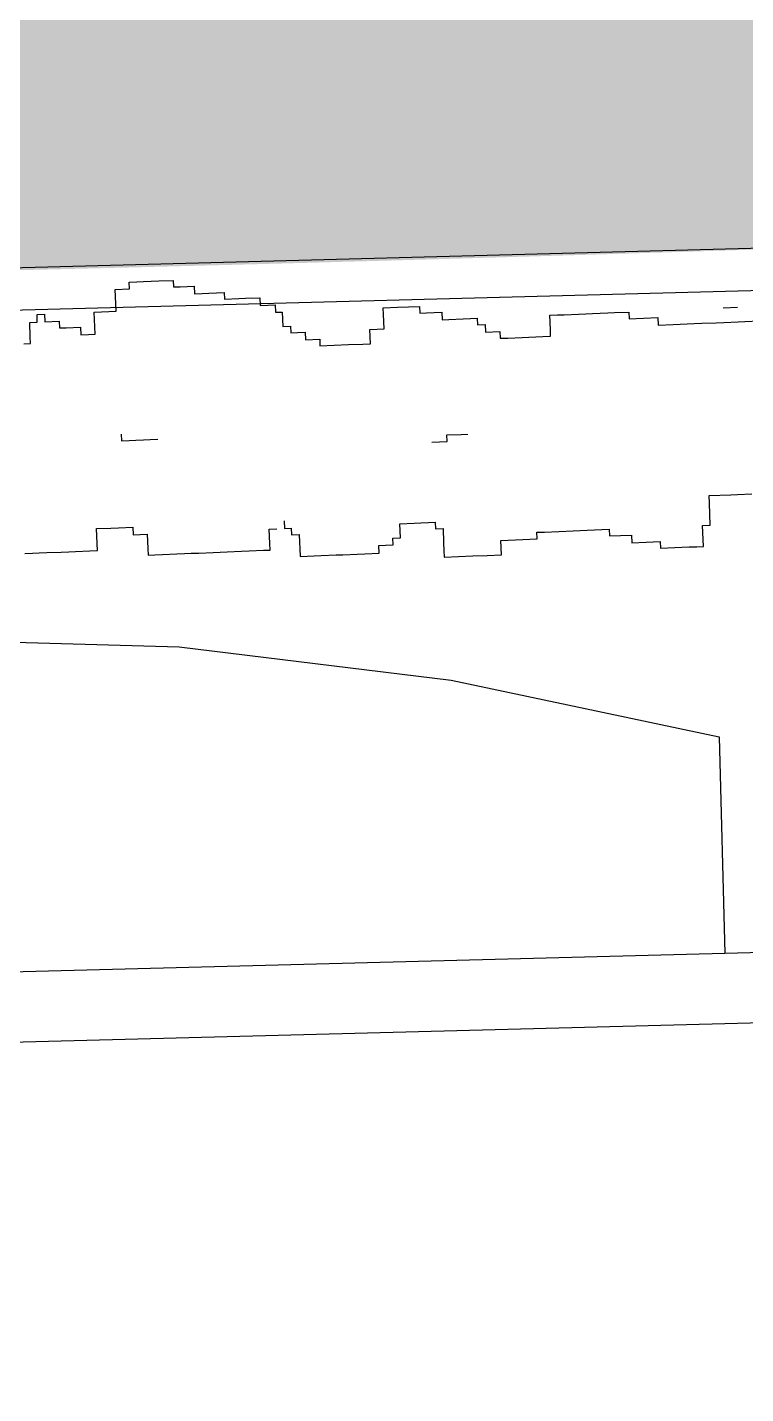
# Model space of a CAD drawing. Extents: x 302512 to 1034855, y -184136 to 410364.
# Drawn here: x 535672 to 539760, y -27544 to -19766 of the extents above; entities that cross this region are included whole.
import ezdxf

# ---------------------------------------------------------------- set-up
doc = ezdxf.new("R2010")
doc.units = 0
doc.header["$MEASUREMENT"] = 0
for name, color, linetype in [('WALL', 4, 'Continuous'), ('WZ', 2, 'Continuous'), ('总图线11', 41, 'Continuous'), ('环境', 8, 'Continuous')]:
    doc.layers.add(name, color=color, linetype=linetype)

# ---------------------------------------------------------------- blocks, each defined once
blk = doc.blocks.new('A$C7F351EC2')
at = {"layer": 'WZ'}
for p, q in [((23840.26016783714, 23801.46785659343), (2002.429964840412, 23232.76760366559)), ((23450.86651092768, 23391.19166234881), (2413.363655090332, 22843.33351508528))]:
    blk.add_line(p, q, dxfattribs=at)
blk.add_lwpolyline([(8125.587825775146, 23392.22673453391), (8093.320842623711, 24624.45310734212), (10224.00826334953, 25153.80609033257), (11666.97695195675, 25358.30053640157), (12873.66018044949, 25438.09894703329), (14617.48553299904, 25388.10544232279), (16165.24353086948, 25199.27577517927), (17690.03116238117, 24875.75181110948), (17722.33429419994, 23642.14497701824)], dxfattribs=at)
blk = doc.blocks.new('M_F21')
at = {"color": 3, "linetype": 'Continuous'}
for p, q in [((-577.3097208870659, 696.8926631554514), (-548.3571561404315, 696.8926631554514)), ((-577.3097208870659, 671.5761824130986), (-577.3097208870659, 696.8926631554514)), ((-548.3571561404315, 696.8926631554514), (-523.0236619871266, 696.8926631554514)), ((-548.3571561404315, 696.8926631554514), (-548.3571561404315, 696.8926631554514)), ((-523.0236619871266, 696.8926631554514), (-465.1185324938569, 696.8926631554514)), ((-523.0236619871266, 696.8926631554514), (-523.0236619871266, 696.8926631554514)), ((-465.1185324938569, 696.8926631554514), (-410.8324735939177, 696.8926631554514)), ((-465.1185324938569, 696.8926631554514), (-465.1185324938569, 696.8926631554514)), ((-410.8324735939177, 696.8926631554514), (-410.8324735939177, 671.5761824130986)), ((-631.595779787006, 671.5761824130986), (-577.3097208870659, 671.5761824130986)), ((-631.595779787006, 588.3934599739368), (-631.595779787006, 671.5761824130986)), ((-410.8324735939177, 671.5761824130986), (-385.4989794406129, 671.5761824130986)), ((-385.4989794406129, 671.5761824130986), (-331.2129205406727, 671.5761824130986)), ((-385.4989794406129, 671.5761824130986), (-385.4989794406129, 671.5761824130986)), ((-331.2129205406727, 671.5761824130986), (-331.2129205406727, 642.643061564695)), ((-331.2129205406727, 642.643061564695), (-302.2603557940383, 642.643061564695)), ((-302.2603557940383, 642.643061564695), (-276.9268616407335, 642.643061564695)), ((-302.2603557940383, 642.643061564695), (-302.2603557940383, 642.643061564695)), ((-276.9268616407335, 642.643061564695), (-219.0217321474638, 642.643061564695)), ((-276.9268616407335, 642.643061564695), (-276.9268616407335, 642.643061564695)), ((-219.0217321474638, 642.643061564695), (-219.0217321474638, 617.3265808223405)), ((-931.9786390333384, 588.3934599739368), (-903.026074286704, 588.3934599739368)), ((-931.9786390333384, 588.3934599739368), (-931.9786390333384, 588.3934599739368)), ((-931.9786390333384, 559.4603391255332), (-931.9786390333384, 588.3934599739368)), ((-903.026074286704, 588.3934599739368), (-903.026074286704, 559.4603391255332)), ((-903.026074286704, 588.3934599739368), (-903.026074286704, 588.3934599739368)), ((-714.8344034335796, 588.3934599739368), (-631.595779787006, 588.3934599739368)), ((-714.8344034335796, 505.210737534775), (-714.8344034335796, 588.3934599739368)), ((-219.0217321474638, 617.3265808223405), (-164.7356732475246, 617.3265808223405)), ((-164.7356732475246, 617.3265808223405), (-139.4021790942197, 617.3265808223405)), ((-164.7356732475246, 617.3265808223405), (-164.7356732475246, 617.3265808223405)), ((-139.4021790942197, 617.3265808223405), (-85.11612019427957, 617.3265808223405)), ((-139.4021790942197, 617.3265808223405), (-139.4021790942197, 617.3265808223405)), ((-85.11612019427957, 617.3265808223405), (-85.11612019427957, 588.3934599739368)), ((-85.11612019427957, 588.3934599739368), (-56.16355544764519, 588.3934599739368)), ((-56.16355544764519, 588.3934599739368), (-27.21099070101081, 588.3934599739368)), ((-56.16355544764519, 588.3934599739368), (-56.16355544764519, 588.3934599739368)), ((-27.21099070101081, 588.3934599739368), (-27.21099070101081, 559.4603391255332)), ((-27.21099070101081, 588.3934599739368), (-27.21099070101081, 588.3934599739368)), ((-960.9312037799727, 559.4603391255332), (-931.9786390333384, 559.4603391255332)), ((-960.9312037799727, 505.210737534775), (-960.9312037799727, 559.4603391255332)), ((-903.026074286704, 559.4603391255332), (-848.7400153867638, 559.4603391255332)), ((-903.026074286704, 559.4603391255332), (-903.026074286704, 559.4603391255332)), ((-848.7400153867638, 559.4603391255332), (-848.7400153867638, 534.1438583831787)), ((-848.7400153867638, 534.1438583831787), (-823.406521233459, 534.1438583831787)), ((-823.406521233459, 534.1438583831787), (-769.1204623335198, 534.1438583831787)), ((-823.406521233459, 534.1438583831787), (-823.406521233459, 534.1438583831787)), ((-769.1204623335198, 534.1438583831787), (-769.1204623335198, 505.210737534775)), ((-27.21099070101081, 559.4603391255332), (-1.87749654770505, 559.4603391255332)), ((-27.21099070101081, 559.4603391255332), (-27.21099070101081, 559.4603391255332)), ((-1.87749654770505, 559.4603391255332), (-1.87749654770505, 505.210737534775)), ((381.7439863452018, 559.4603391255332), (436.0300452451411, 559.4603391255332)), ((381.7439863452018, 559.4603391255332), (381.7439863452018, 559.4603391255332)), ((381.7439863452018, 534.1438583831787), (381.7439863452018, 559.4603391255332)), ((381.7439863452018, 534.1438583831787), (381.7439863452018, 534.1438583831787)), ((381.7439863452018, 479.8942567924223), (381.7439863452018, 534.1438583831787)), ((436.0300452451411, 559.4603391255332), (519.2686688917165, 559.4603391255332)), ((436.0300452451411, 559.4603391255332), (436.0300452451411, 559.4603391255332)), ((519.2686688917165, 559.4603391255332), (519.2686688917165, 534.1438583831787)), ((519.2686688917165, 559.4603391255332), (519.2686688917165, 559.4603391255332)), ((519.2686688917165, 534.1438583831787), (544.6021630450196, 534.1438583831787)), ((519.2686688917165, 534.1438583831787), (519.2686688917165, 534.1438583831787)), ((544.6021630450196, 534.1438583831787), (602.5072925382883, 534.1438583831787)), ((544.6021630450196, 534.1438583831787), (544.6021630450196, 534.1438583831787)), ((602.5072925382883, 534.1438583831787), (602.5072925382883, 505.210737534775)), ((-986.2646979332776, 479.8942567924223), (-960.9312037799727, 479.8942567924223)), ((-960.9312037799727, 505.210737534775), (-960.9312037799727, 505.210737534775)), ((-960.9312037799727, 479.8942567924223), (-960.9312037799727, 505.210737534775)), ((-769.1204623335198, 505.210737534775), (-740.1678975868845, 505.210737534775)), ((-740.1678975868845, 505.210737534775), (-714.8344034335796, 505.210737534775)), ((-740.1678975868845, 505.210737534775), (-740.1678975868845, 505.210737534775)), ((-714.8344034335796, 505.210737534775), (-714.8344034335796, 505.210737534775)), ((-1.87749654770505, 505.210737534775), (27.07506819892933, 505.210737534775)), ((-1.87749654770505, 505.210737534775), (-1.87749654770505, 505.210737534775)), ((27.07506819892933, 505.210737534775), (27.07506819892933, 479.8942567924223)), ((27.07506819892933, 479.8942567924223), (52.40856235223328, 479.8942567924223)), ((52.40856235223328, 479.8942567924223), (81.36112709886947, 479.8942567924223)), ((52.40856235223328, 479.8942567924223), (52.40856235223328, 479.8942567924223)), ((81.36112709886947, 479.8942567924223), (81.36112709886947, 450.9611359440187)), ((327.4579274452626, 479.8942567924223), (381.7439863452018, 479.8942567924223)), ((327.4579274452626, 425.6446552016641), (327.4579274452626, 479.8942567924223)), ((602.5072925382883, 505.210737534775), (627.840786691595, 505.210737534775)), ((627.840786691595, 505.210737534775), (682.1268455915342, 505.210737534775)), ((627.840786691595, 505.210737534775), (627.840786691595, 505.210737534775)), ((682.1268455915342, 505.210737534775), (711.0794103381686, 505.210737534775)), ((682.1268455915342, 505.210737534775), (682.1268455915342, 505.210737534775)), ((711.0794103381686, 505.210737534775), (736.4129044914735, 505.210737534775)), ((711.0794103381686, 505.210737534775), (711.0794103381686, 505.210737534775)), ((736.4129044914735, 505.210737534775), (736.4129044914735, 479.8942567924223)), ((736.4129044914735, 479.8942567924223), (765.3654692381097, 479.8942567924223)), ((765.3654692381097, 479.8942567924223), (765.3654692381097, 450.9611359440187)), ((765.3654692381097, 479.8942567924223), (765.3654692381097, 479.8942567924223)), ((1011.462269584503, 505.210737534775), (1040.414834331135, 505.210737534775)), ((1011.462269584503, 505.210737534775), (1011.462269584503, 505.210737534775)), ((1011.462269584503, 450.9611359440187), (1011.462269584503, 505.210737534775)), ((1040.414834331135, 505.210737534775), (1065.748328484442, 505.210737534775)), ((1040.414834331135, 505.210737534775), (1040.414834331135, 505.210737534775)), ((1065.748328484442, 505.210737534775), (1120.034387384381, 505.210737534775)), ((1065.748328484442, 505.210737534775), (1065.748328484442, 505.210737534775)), ((1120.034387384381, 505.210737534775), (1148.986952131016, 505.210737534775)), ((1120.034387384381, 505.210737534775), (1120.034387384381, 505.210737534775)), ((1148.986952131016, 505.210737534775), (1174.32044628432, 505.210737534775)), ((1148.986952131016, 505.210737534775), (1148.986952131016, 505.210737534775)), ((1174.32044628432, 505.210737534775), (1203.273011030955, 505.210737534775)), ((1174.32044628432, 505.210737534775), (1174.32044628432, 505.210737534775)), ((1203.273011030955, 505.210737534775), (1232.225575777589, 505.210737534775)), ((1203.273011030955, 505.210737534775), (1203.273011030955, 505.210737534775)), ((1232.225575777589, 505.210737534775), (1257.559069930896, 505.210737534775)), ((1232.225575777589, 505.210737534775), (1232.225575777589, 505.210737534775)), ((1257.559069930896, 505.210737534775), (1311.845128830835, 505.210737534775)), ((1257.559069930896, 505.210737534775), (1257.559069930896, 505.210737534775)), ((1311.845128830835, 505.210737534775), (1311.845128830835, 479.8942567924223)), ((1311.845128830835, 479.8942567924223), (1366.131187730774, 479.8942567924223)), ((1366.131187730774, 479.8942567924223), (1420.417246630714, 479.8942567924223)), ((1366.131187730774, 479.8942567924223), (1366.131187730774, 479.8942567924223)), ((1420.417246630714, 479.8942567924223), (1420.417246630714, 450.9611359440187)), ((1670.133117570436, 505.210737534775), (1670.133117570436, 505.210737534775)), ((1724.419176470376, 505.210737534775), (1670.133117570436, 505.210737534775)), ((81.36112709886947, 450.9611359440187), (135.6471859988087, 450.9611359440187)), ((135.6471859988087, 450.9611359440187), (135.6471859988087, 425.6446552016641)), ((135.6471859988087, 425.6446552016641), (189.9332448987479, 425.6446552016641)), ((189.9332448987479, 425.6446552016641), (244.2193037986872, 425.6446552016641)), ((189.9332448987479, 425.6446552016641), (189.9332448987479, 425.6446552016641)), ((244.2193037986872, 425.6446552016641), (298.5053626986264, 425.6446552016641)), ((244.2193037986872, 425.6446552016641), (244.2193037986872, 425.6446552016641)), ((298.5053626986264, 425.6446552016641), (327.4579274452626, 425.6446552016641)), ((298.5053626986264, 425.6446552016641), (298.5053626986264, 425.6446552016641)), ((327.4579274452626, 425.6446552016641), (327.4579274452626, 425.6446552016641)), ((765.3654692381097, 450.9611359440187), (819.6515281380489, 450.9611359440187)), ((765.3654692381097, 450.9611359440187), (765.3654692381097, 450.9611359440187)), ((819.6515281380489, 450.9611359440187), (819.6515281380489, 425.6446552016641)), ((819.6515281380489, 425.6446552016641), (848.6040928846814, 425.6446552016641)), ((848.6040928846814, 425.6446552016641), (902.8901517846225, 425.6446552016641)), ((848.6040928846814, 425.6446552016641), (848.6040928846814, 425.6446552016641)), ((902.8901517846225, 425.6446552016641), (928.2236459379274, 425.6446552016641)), ((902.8901517846225, 425.6446552016641), (902.8901517846225, 425.6446552016641)), ((928.2236459379274, 425.6446552016641), (982.5097048378666, 425.6446552016641)), ((928.2236459379274, 425.6446552016641), (928.2236459379274, 425.6446552016641)), ((982.5097048378666, 425.6446552016641), (1011.462269584503, 425.6446552016641)), ((982.5097048378666, 425.6446552016641), (982.5097048378666, 425.6446552016641)), ((1011.462269584503, 450.9611359440187), (1011.462269584503, 450.9611359440187)), ((1011.462269584503, 425.6446552016641), (1011.462269584503, 450.9611359440187)), ((1011.462269584503, 425.6446552016641), (1011.462269584503, 425.6446552016641)), ((1420.417246630714, 450.9611359440187), (1478.322376123982, 450.9611359440187)), ((1478.322376123982, 450.9611359440187), (1557.941929177228, 450.9611359440187)), ((1478.322376123982, 450.9611359440187), (1478.322376123982, 450.9611359440187)), ((1557.941929177228, 450.9611359440187), (1586.894493923861, 450.9611359440187)), ((1557.941929177228, 450.9611359440187), (1557.941929177228, 450.9611359440187)), ((1586.894493923861, 450.9611359440187), (1641.180552823802, 450.9611359440187)), ((1586.894493923861, 450.9611359440187), (1586.894493923861, 450.9611359440187)), ((1641.180552823802, 450.9611359440187), (1670.133117570436, 450.9611359440187)), ((1641.180552823802, 450.9611359440187), (1641.180552823802, 450.9611359440187)), ((1670.133117570436, 450.9611359440187), (1724.419176470376, 450.9611359440187)), ((1670.133117570436, 450.9611359440187), (1670.133117570436, 450.9611359440187)), ((1724.419176470376, 450.9611359440187), (1749.752670623682, 450.9611359440187)), ((1724.419176470376, 450.9611359440187), (1724.419176470376, 450.9611359440187)), ((1749.752670623682, 450.9611359440187), (1804.038729523621, 450.9611359440187)), ((1749.752670623682, 450.9611359440187), (1749.752670623682, 450.9611359440187)), ((-631.595779787006, 121.8468862934224), (-631.595779787006, 96.53040555106963)), ((-631.595779787006, 96.53040555106963), (-602.6432150403707, 96.53040555106963)), ((-631.595779787006, 96.53040555106963), (-631.595779787006, 96.53040555106963)), ((-602.6432150403707, 96.53040555106963), (-577.3097208870659, 96.53040555106963)), ((-602.6432150403707, 96.53040555106963), (-602.6432150403707, 96.53040555106963)), ((-577.3097208870659, 96.53040555106963), (-548.3571561404315, 96.53040555106963)), ((-577.3097208870659, 96.53040555106963), (-577.3097208870659, 96.53040555106963)), ((-548.3571561404315, 96.53040555106963), (-523.0236619871266, 96.53040555106963)), ((-548.3571561404315, 96.53040555106963), (-548.3571561404315, 96.53040555106963)), ((-523.0236619871266, 96.53040555106963), (-494.0710972404913, 96.53040555106963)), ((-523.0236619871266, 96.53040555106963), (-523.0236619871266, 96.53040555106963)), ((-494.0710972404913, 96.53040555106963), (-494.0710972404913, 96.53040555106963)), ((602.5072925382883, 67.59728470266418), (656.7933514382294, 67.59728470266418)), ((602.5072925382883, 67.59728470266418), (602.5072925382883, 67.59728470266418)), ((602.5072925382883, 42.28080396031146), (602.5072925382883, 67.59728470266418)), ((656.7933514382294, 67.59728470266418), (682.1268455915342, 67.59728470266418)), ((656.7933514382294, 67.59728470266418), (656.7933514382294, 67.59728470266418)), ((682.1268455915342, 67.59728470266418), (682.1268455915342, 67.59728470266418)), ((544.6021630450196, 42.28080396031146), (573.5547277916558, 42.28080396031146)), ((573.5547277916558, 42.28080396031146), (602.5072925382883, 42.28080396031146)), ((573.5547277916558, 42.28080396031146), (573.5547277916558, 42.28080396031146)), ((602.5072925382883, 42.28080396031146), (602.5072925382883, 42.28080396031146)), ((1586.894493923861, -203.6507232511231), (1670.133117570436, -203.6507232511231)), ((1586.894493923861, -232.5838440995267), (1586.894493923861, -203.6507232511231)), ((1670.133117570436, -203.6507232511231), (1695.466611723741, -203.6507232511231)), ((1670.133117570436, -203.6507232511231), (1670.133117570436, -203.6507232511231)), ((1695.466611723741, -203.6507232511231), (1749.752670623682, -203.6507232511231)), ((1695.466611723741, -203.6507232511231), (1695.466611723741, -203.6507232511231)), ((-740.1678975868845, -232.5838440995267), (-685.8818386869452, -232.5838440995267)), ((-740.1678975868845, -261.5169649479303), (-740.1678975868845, -232.5838440995267)), ((-685.8818386869452, -232.5838440995267), (-656.9292739403108, -232.5838440995267)), ((-685.8818386869452, -232.5838440995267), (-685.8818386869452, -232.5838440995267)), ((-656.9292739403108, -232.5838440995267), (-602.6432150403707, -232.5838440995267)), ((-656.9292739403108, -232.5838440995267), (-656.9292739403108, -232.5838440995267)), ((-602.6432150403707, -232.5838440995267), (-602.6432150403707, -261.5169649479303)), ((-602.6432150403707, -232.5838440995267), (-602.6432150403707, -232.5838440995267)), ((-27.21099070101081, -232.5838440995267), (-27.21099070101081, -261.5169649479303)), ((1586.894493923861, -232.5838440995267), (1586.894493923861, -232.5838440995267)), ((1586.894493923861, -315.7665665386885), (1586.894493923861, -232.5838440995267)), ((-740.1678975868845, -261.5169649479303), (-740.1678975868845, -261.5169649479303)), ((-740.1678975868845, -315.7665665386885), (-740.1678975868845, -261.5169649479303)), ((-602.6432150403707, -261.5169649479303), (-548.3571561404315, -261.5169649479303)), ((-548.3571561404315, -261.5169649479303), (-548.3571561404315, -315.7665665386885)), ((-85.11612019427957, -261.5169649479303), (-56.16355544764519, -261.5169649479303)), ((-85.11612019427957, -261.5169649479303), (-85.11612019427957, -261.5169649479303)), ((-85.11612019427957, -315.7665665386885), (-85.11612019427957, -261.5169649479303)), ((-56.16355544764519, -261.5169649479303), (-56.16355544764519, -261.5169649479303)), ((-27.21099070101081, -261.5169649479303), (-1.87749654770505, -261.5169649479303)), ((-1.87749654770505, -261.5169649479303), (-1.87749654770505, -286.833445690283)), ((-1.87749654770505, -286.833445690283), (27.07506819892933, -286.833445690283)), ((-1.87749654770505, -286.833445690283), (-1.87749654770505, -286.833445690283)), ((27.07506819892933, -286.833445690283), (27.07506819892933, -315.7665665386885)), ((27.07506819892933, -286.833445690283), (27.07506819892933, -286.833445690283)), ((410.6965510918362, -261.5169649479303), (464.9826099917755, -261.5169649479303)), ((410.6965510918362, -261.5169649479303), (410.6965510918362, -261.5169649479303)), ((410.6965510918362, -315.7665665386885), (410.6965510918362, -261.5169649479303)), ((464.9826099917755, -261.5169649479303), (490.3161041450803, -261.5169649479303)), ((464.9826099917755, -261.5169649479303), (464.9826099917755, -261.5169649479303)), ((490.3161041450803, -261.5169649479303), (519.2686688917165, -261.5169649479303)), ((490.3161041450803, -261.5169649479303), (490.3161041450803, -261.5169649479303)), ((519.2686688917165, -261.5169649479303), (544.6021630450196, -261.5169649479303)), ((519.2686688917165, -261.5169649479303), (519.2686688917165, -261.5169649479303)), ((544.6021630450196, -261.5169649479303), (544.6021630450196, -286.833445690283)), ((544.6021630450196, -286.833445690283), (573.5547277916558, -286.833445690283)), ((573.5547277916558, -286.833445690283), (573.5547277916558, -341.0830472810412)), ((-1015.217262679913, -315.7665665386885), (-986.2646979332776, -315.7665665386885)), ((-986.2646979332776, -315.7665665386885), (-960.9312037799727, -315.7665665386885)), ((-986.2646979332776, -315.7665665386885), (-986.2646979332776, -315.7665665386885)), ((-960.9312037799727, -315.7665665386885), (-931.9786390333384, -315.7665665386885)), ((-960.9312037799727, -315.7665665386885), (-960.9312037799727, -315.7665665386885)), ((-931.9786390333384, -315.7665665386885), (-877.6925801333991, -315.7665665386885)), ((-931.9786390333384, -315.7665665386885), (-931.9786390333384, -315.7665665386885)), ((-877.6925801333991, -315.7665665386885), (-848.7400153867638, -315.7665665386885)), ((-877.6925801333991, -315.7665665386885), (-877.6925801333991, -315.7665665386885)), ((-848.7400153867638, -315.7665665386885), (-823.406521233459, -315.7665665386885)), ((-848.7400153867638, -315.7665665386885), (-848.7400153867638, -315.7665665386885)), ((-823.406521233459, -315.7665665386885), (-769.1204623335198, -315.7665665386885)), ((-823.406521233459, -315.7665665386885), (-823.406521233459, -315.7665665386885)), ((-769.1204623335198, -315.7665665386885), (-740.1678975868845, -315.7665665386885)), ((-769.1204623335198, -315.7665665386885), (-769.1204623335198, -315.7665665386885)), ((-548.3571561404315, -315.7665665386885), (-548.3571561404315, -341.0830472810412)), ((-548.3571561404315, -315.7665665386885), (-548.3571561404315, -315.7665665386885)), ((-548.3571561404315, -341.0830472810412), (-523.0236619871266, -341.0830472810412)), ((-548.3571561404315, -341.0830472810412), (-548.3571561404315, -341.0830472810412)), ((-523.0236619871266, -341.0830472810412), (-494.0710972404913, -341.0830472810412)), ((-523.0236619871266, -341.0830472810412), (-523.0236619871266, -341.0830472810412)), ((-494.0710972404913, -341.0830472810412), (-439.7850383405521, -341.0830472810412)), ((-494.0710972404913, -341.0830472810412), (-494.0710972404913, -341.0830472810412)), ((-439.7850383405521, -341.0830472810412), (-410.8324735939177, -341.0830472810412)), ((-439.7850383405521, -341.0830472810412), (-439.7850383405521, -341.0830472810412)), ((-410.8324735939177, -341.0830472810412), (-385.4989794406129, -341.0830472810412)), ((-410.8324735939177, -341.0830472810412), (-410.8324735939177, -341.0830472810412)), ((-385.4989794406129, -341.0830472810412), (-356.5464146939776, -341.0830472810412)), ((-385.4989794406129, -341.0830472810412), (-385.4989794406129, -341.0830472810412)), ((-356.5464146939776, -341.0830472810412), (-302.2603557940383, -341.0830472810412)), ((-356.5464146939776, -341.0830472810412), (-356.5464146939776, -341.0830472810412)), ((-302.2603557940383, -341.0830472810412), (-247.9742968940982, -341.0830472810412)), ((-302.2603557940383, -341.0830472810412), (-302.2603557940383, -341.0830472810412)), ((-247.9742968940982, -341.0830472810412), (-193.688237994159, -341.0830472810412)), ((-247.9742968940982, -341.0830472810412), (-247.9742968940982, -341.0830472810412)), ((-193.688237994159, -341.0830472810412), (-164.7356732475246, -341.0830472810412)), ((-193.688237994159, -341.0830472810412), (-193.688237994159, -341.0830472810412)), ((-164.7356732475246, -341.0830472810412), (-110.4496143475844, -341.0830472810412)), ((-164.7356732475246, -341.0830472810412), (-164.7356732475246, -341.0830472810412)), ((-110.4496143475844, -341.0830472810412), (-85.11612019427957, -341.0830472810412)), ((-110.4496143475844, -341.0830472810412), (-110.4496143475844, -341.0830472810412)), ((-85.11612019427957, -315.7665665386885), (-85.11612019427957, -315.7665665386885)), ((-85.11612019427957, -341.0830472810412), (-85.11612019427957, -315.7665665386885)), ((-85.11612019427957, -341.0830472810412), (-85.11612019427957, -341.0830472810412)), ((27.07506819892933, -315.7665665386885), (27.07506819892933, -341.0830472810412)), ((27.07506819892933, -315.7665665386885), (27.07506819892933, -315.7665665386885)), ((27.07506819892933, -341.0830472810412), (27.07506819892933, -370.0161681294448)), ((27.07506819892933, -341.0830472810412), (27.07506819892933, -341.0830472810412)), ((327.4579274452626, -341.0830472810412), (352.7914215985656, -341.0830472810412)), ((327.4579274452626, -370.0161681294448), (327.4579274452626, -341.0830472810412)), ((352.7914215985656, -341.0830472810412), (381.7439863452018, -341.0830472810412)), ((352.7914215985656, -341.0830472810412), (352.7914215985656, -341.0830472810412)), ((381.7439863452018, -315.7665665386885), (410.6965510918362, -315.7665665386885)), ((381.7439863452018, -341.0830472810412), (381.7439863452018, -315.7665665386885)), ((573.5547277916558, -341.0830472810412), (573.5547277916558, -370.0161681294448)), ((573.5547277916558, -341.0830472810412), (573.5547277916558, -341.0830472810412)), ((790.6989633914127, -341.0830472810412), (873.9375870379881, -341.0830472810412)), ((790.6989633914127, -395.3326488717994), (790.6989633914127, -341.0830472810412)), ((873.9375870379881, -341.0830472810412), (928.2236459379274, -341.0830472810412)), ((873.9375870379881, -341.0830472810412), (873.9375870379881, -341.0830472810412)), ((928.2236459379274, -315.7665665386885), (957.1762106845617, -315.7665665386885)), ((928.2236459379274, -341.0830472810412), (928.2236459379274, -315.7665665386885)), ((957.1762106845617, -315.7665665386885), (1011.462269584503, -315.7665665386885)), ((957.1762106845617, -315.7665665386885), (957.1762106845617, -315.7665665386885)), ((1011.462269584503, -315.7665665386885), (1065.748328484442, -315.7665665386885)), ((1011.462269584503, -315.7665665386885), (1011.462269584503, -315.7665665386885)), ((1065.748328484442, -315.7665665386885), (1120.034387384381, -315.7665665386885)), ((1065.748328484442, -315.7665665386885), (1065.748328484442, -315.7665665386885)), ((1120.034387384381, -315.7665665386885), (1203.273011030955, -315.7665665386885)), ((1120.034387384381, -315.7665665386885), (1120.034387384381, -315.7665665386885)), ((1203.273011030955, -315.7665665386885), (1203.273011030955, -341.0830472810412)), ((1203.273011030955, -341.0830472810412), (1286.511634677528, -341.0830472810412)), ((1286.511634677528, -341.0830472810412), (1286.511634677528, -370.0161681294448)), ((1557.941929177228, -315.7665665386885), (1586.894493923861, -315.7665665386885)), ((1557.941929177228, -395.3326488717994), (1557.941929177228, -315.7665665386885)), ((27.07506819892933, -370.0161681294448), (106.6946212521725, -370.0161681294448)), ((106.6946212521725, -370.0161681294448), (164.5997507454431, -370.0161681294448)), ((106.6946212521725, -370.0161681294448), (106.6946212521725, -370.0161681294448)), ((164.5997507454431, -370.0161681294448), (189.9332448987479, -370.0161681294448)), ((164.5997507454431, -370.0161681294448), (164.5997507454431, -370.0161681294448)), ((189.9332448987479, -370.0161681294448), (244.2193037986872, -370.0161681294448)), ((189.9332448987479, -370.0161681294448), (189.9332448987479, -370.0161681294448)), ((244.2193037986872, -370.0161681294448), (273.1718685453234, -370.0161681294448)), ((244.2193037986872, -370.0161681294448), (244.2193037986872, -370.0161681294448)), ((273.1718685453234, -370.0161681294448), (327.4579274452626, -370.0161681294448)), ((273.1718685453234, -370.0161681294448), (273.1718685453234, -370.0161681294448)), ((573.5547277916558, -370.0161681294448), (573.5547277916558, -395.3326488717994)), ((573.5547277916558, -370.0161681294448), (573.5547277916558, -370.0161681294448)), ((573.5547277916558, -395.3326488717994), (627.840786691595, -395.3326488717994)), ((573.5547277916558, -395.3326488717994), (573.5547277916558, -395.3326488717994)), ((627.840786691595, -395.3326488717994), (682.1268455915342, -395.3326488717994)), ((627.840786691595, -395.3326488717994), (627.840786691595, -395.3326488717994)), ((682.1268455915342, -395.3326488717994), (736.4129044914735, -395.3326488717994)), ((682.1268455915342, -395.3326488717994), (682.1268455915342, -395.3326488717994)), ((736.4129044914735, -395.3326488717994), (790.6989633914127, -395.3326488717994)), ((736.4129044914735, -395.3326488717994), (736.4129044914735, -395.3326488717994)), ((790.6989633914127, -395.3326488717994), (790.6989633914127, -395.3326488717994)), ((1286.511634677528, -370.0161681294448), (1340.797693577468, -370.0161681294448)), ((1340.797693577468, -370.0161681294448), (1395.083752477409, -370.0161681294448)), ((1340.797693577468, -370.0161681294448), (1340.797693577468, -370.0161681294448)), ((1395.083752477409, -370.0161681294448), (1395.083752477409, -395.3326488717994)), ((1395.083752477409, -395.3326488717994), (1449.369811377348, -395.3326488717994)), ((1449.369811377348, -395.3326488717994), (1503.655870277289, -395.3326488717994)), ((1449.369811377348, -395.3326488717994), (1449.369811377348, -395.3326488717994)), ((1503.655870277289, -395.3326488717994), (1532.608435023922, -395.3326488717994)), ((1503.655870277289, -395.3326488717994), (1503.655870277289, -395.3326488717994)), ((1532.608435023922, -395.3326488717994), (1557.941929177228, -395.3326488717994)), ((1532.608435023922, -395.3326488717994), (1532.608435023922, -395.3326488717994)), ((1557.941929177228, -395.3326488717994), (1557.941929177228, -395.3326488717994))]:
    blk.add_line(p, q, dxfattribs=at)
at = {"width": 0.8, "flags": 9}
for tag in ['YSIZE', 'XSIZE']:
    blk.add_attdef(tag, (0, 0), '', height=0.5, dxfattribs=at)

msp = doc.modelspace()

# ---------------------------------------------------------------- hatches: boundary and pattern name
at = {"layer": '环境'}
h = msp.add_hatch(dxfattribs=at)
h.set_pattern_fill('ANGLE,_O', color=256, scale=3000)
h.set_pattern_definition([(0, (-609984.0939585507, -119640.7769003473), (0, 825.0000000000001), [600, -225]), (90, (-609984.0939585507, -119640.7769003473), (-825.0000000000001, 5.051501209517306e-14), [600, -225])])
edge = h.paths.add_edge_path()
edge.add_arc((456452.5202698254, -20483.03600952902), 5999.999999882882, 82.90610739022549, 136.7172286932041, ccw=False)
edge.add_arc((529230.5564035431, 564349.7677956127), 583343.7460008563, 262.9064421242585, 271.3139044814773)
edge.add_arc((556282.2267406606, -32330.84227312566), 19209.61674449953, 135.390996447, 143.8505578282533)
edge.add_arc((523139.7908070374, 498264.9605886798), 519563.4119421407, 267.02239156334633, 271.9446668256243, ccw=False)
edge.add_line((496150.7153754483, -20596.9948833962), (452084.6465785343, -16369.43911441136))
edge = h.paths.add_edge_path()
edge.add_arc((557649.2972619648, -28887.4074915247), 12195.37604413375, 122.3331244259789, 138.4177400750413, ccw=False)
edge.add_line((551126.7109780756, -18582.89076209709), (563157.0100887832, -18006.58508349324))
edge.add_arc((576761.7066860453, 6333.997658741195), 27884.61471376488, 240.7978392002225, 252.5319908396245)
edge.add_arc((-697884.8105419346, 47187662.48797935), 47224907.05095948, 271.5129119605803, 271.53649819632426, ccw=False)
edge.add_line((548957.8885803409, -20781.98179117788), (548527.1118179576, -20793.40171051768))
edge = h.paths.add_edge_path()
edge.add_line((626586.9758837472, -14296.28622386651), (626866.4842934804, -14065.55741847632))
edge.add_arc((622239.3367429655, -17885.17854441365), 5999.99999999521, 39.53901633858169, 100.4383675919696)
edge.add_arc((577050.392796655, 207323.149270234), 223698.033626444, 274.291430304433, 281.3702984552263, ccw=False)
edge.add_arc((576761.7066861086, 6333.997658622451), 27884.61471362988, 294.3952189639236, 307.6369724271134, ccw=False)
edge.add_arc((-3202813.969650181, 30587041.36929663), 30840004.67889177, 277.0611024603429, 277.11889753257)
edge.add_line((619149.7247513805, -15221.32666661206), (626586.9758837472, -14296.28622386654))

# ---------------------------------------------------------------- linework, layer by layer
at = {"layer": 'WALL'}
msp.add_line((567244.4178231608, -20296.73369135009), (521960.1369730483, -21498.36249749409), dxfattribs=at)
at = {"layer": '总图线11'}
msp.add_line((548533.4748173605, -21033.31734745996), (521958.8253100167, -21738.48178212391), dxfattribs=at)

# ---------------------------------------------------------------- block references
at = {"xscale": 1.5, "yscale": 1.5, "zscale": 1.5, "rotation": 2.372997826665086}
msp.add_blockref('M_F21', (537160.5082010106, -22225.05410211009), dxfattribs=at)
at = {"layer": 'WALL'}
msp.add_blockref('A$C7F351EC2', (521919.1466323982, -48681.22252186434), dxfattribs=at)

doc.saveas('drawing.dxf')
